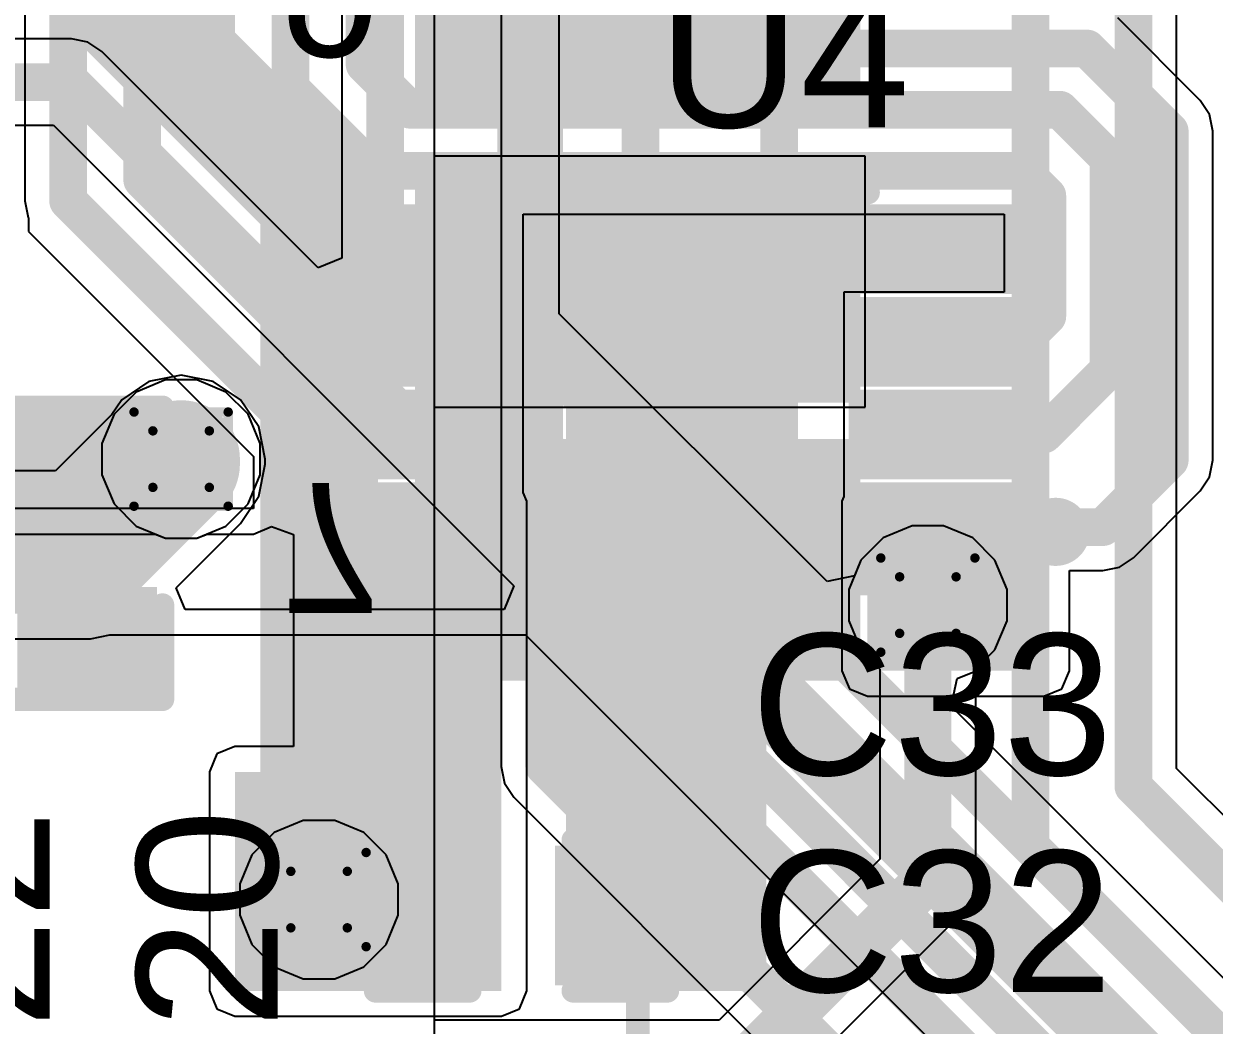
# Model space of a CAD drawing. Header units: inches. Extents: x -22 to 5433, y -13 to 5447.
# Drawn here: x 28.64 to 35.07, y 6.07 to 11.47 of the extents above; entities that cross this region are included whole.
import ezdxf

# ---------------------------------------------------------------- set-up
doc = ezdxf.new("R2010")
doc.units = ezdxf.units.IN
for name, color, linetype in [('Bottom Layer', 5, 'Continuous'), ('Bottom Overlay', 54, 'Continuous'), ('Bottom Paste', 16, 'Continuous'), ('Bottom Solder', 6, 'Continuous'), ('Drill Drawing', 1, 'Continuous'), ('Ground', 16, 'Continuous'), ('Power', 76, 'Continuous'), ('Top Layer', 1, 'Continuous'), ('Top Overlay', 2, 'Continuous'), ('Top Paste', 8, 'Continuous'), ('Top Solder', 216, 'Continuous'), ('Via Holes', 16, 'Continuous')]:
    doc.layers.add(name, color=color, linetype=linetype)
doc.styles.add('Arial', font='', dxfattribs={"height": 0.2})
doc.styles.get('Arial').set_extended_font_data('Arial')

msp = doc.modelspace()

# ---------------------------------------------------------------- hatches: boundary and pattern name
at = {"layer": 'Bottom Layer'}
for points in [[(30.8576, 12.1309), (33.0576, 12.1309), (33.0576, 11.0309), (30.8576, 11.0309)], [(30.8576, 10.6309), (33.0576, 10.6309), (33.0576, 9.5309), (30.8576, 9.5309)], [(30.8576, 9.1309), (33.0576, 9.1309), (33.0576, 8.0309), (30.8576, 8.0309)]]:
    msp.add_hatch(color=5, dxfattribs=at).paths.add_polyline_path(points)
h = msp.add_hatch(color=5, dxfattribs=at)
edge = h.paths.add_edge_path()
edge.add_arc((29.493, 9.1241), 0.3, 0, 360)
h = msp.add_hatch(color=5, dxfattribs=at)
edge = h.paths.add_edge_path()
edge.add_arc((33.5228, 8.3367), 0.3, 0, 360)
h = msp.add_hatch(color=5, dxfattribs=at)
edge = h.paths.add_edge_path()
edge.add_arc((30.2375, 6.7482), 0.3, 0, 360)
at = {"layer": 'Bottom Paste'}
for points in [[(30.8576, 12.1309), (33.0576, 12.1309), (33.0576, 11.0309), (30.8576, 11.0309)], [(30.8576, 10.6309), (33.0576, 10.6309), (33.0576, 9.5309), (30.8576, 9.5309)], [(30.8576, 9.1309), (33.0576, 9.1309), (33.0576, 8.0309), (30.8576, 8.0309)]]:
    msp.add_hatch(color=16, dxfattribs=at).paths.add_polyline_path(points)
at = {"layer": 'Bottom Solder'}
for points in [[(30.756, 12.2325), (33.1592, 12.2325), (33.1592, 10.9293), (30.756, 10.9293)], [(30.756, 10.7325), (33.1592, 10.7325), (33.1592, 9.4293), (30.756, 9.4293)], [(30.756, 9.2325), (33.1592, 9.2325), (33.1592, 7.9293), (30.756, 7.9293)]]:
    msp.add_hatch(color=6, dxfattribs=at).paths.add_polyline_path(points)
at = {"layer": 'Ground'}
h = msp.add_hatch(color=16, dxfattribs=at)
edge = h.paths.add_edge_path()
edge.add_arc((29.493, 9.1241), 0.3, 0, 360)
h = msp.add_hatch(color=16, dxfattribs=at)
edge = h.paths.add_edge_path()
edge.add_arc((33.5228, 8.3367), 0.3, 0, 360)
h = msp.add_hatch(color=16, dxfattribs=at)
edge = h.paths.add_edge_path()
edge.add_arc((30.2375, 6.7482), 0.3, 0, 360)
at = {"layer": 'Power'}
h = msp.add_hatch(color=76, dxfattribs=at)
edge = h.paths.add_edge_path()
edge.add_arc((29.493, 9.1241), 0.3, 0, 360)
h = msp.add_hatch(color=76, dxfattribs=at)
edge = h.paths.add_edge_path()
edge.add_arc((33.5228, 8.3367), 0.3, 0, 360)
h = msp.add_hatch(color=76, dxfattribs=at)
edge = h.paths.add_edge_path()
edge.add_arc((30.2375, 6.7482), 0.3, 0, 360)
at = {"layer": 'Top Layer'}
for points in [[(31.2123, 10.1172), (30.5011, 10.1172), (30.5011, 10.3972), (31.2123, 10.3972)], [(31.5698, 6.256), (32.6505, 6.256), (32.6505, 10.3972), (31.5698, 10.3972)], [(31.5698, 10.1172), (33.9075, 10.1172), (33.9075, 10.3972), (31.5698, 10.3972)], [(32.3543, 8.6572), (32.0543, 8.6572), (32.0543, 10.3572), (32.3543, 10.3572)], [(33.9075, 10.1172), (33.1963, 10.1172), (33.1963, 10.3972), (33.9075, 10.3972)], [(31.2123, 9.6172), (30.5011, 9.6172), (30.5011, 9.8972), (31.2123, 9.8972)], [(33.9075, 9.6172), (33.1963, 9.6172), (33.1963, 9.8972), (33.9075, 9.8972)], [(31.2123, 9.1172), (30.5011, 9.1172), (30.5011, 9.3972), (31.2123, 9.3972)], [(33.9075, 9.1172), (33.1963, 9.1172), (33.1963, 9.3972), (33.9075, 9.3972)], [(28.6687, 9.3146), (29.3037, 9.3146), (29.3037, 8.8574), (28.6687, 8.8574)], [(30.2375, 6.256), (31.2212, 6.256), (31.2212, 8.8972), (30.2375, 8.8972)], [(31.2123, 8.6172), (30.5011, 8.6172), (30.5011, 8.8972), (31.2123, 8.8972)], [(33.1963, 7.9828), (34.1491, 7.9828), (34.1491, 8.8972), (33.1963, 8.8972)], [(33.9075, 8.6172), (33.1963, 8.6172), (33.1963, 8.8972), (33.9075, 8.8972)], [(28.6687, 8.3748), (29.3037, 8.3748), (29.3037, 7.9176), (28.6687, 7.9176)], [(31.0885, 8.0721), (31.0885, 7.4371), (30.6313, 7.4371), (30.6313, 8.0721)], [(32.0283, 8.0721), (32.0283, 7.4371), (31.5711, 7.4371), (31.5711, 8.0721)], [(29.783, 6.256), (31.2212, 6.256), (31.2212, 7.4371), (29.783, 7.4371)], [(31.0885, 6.9799), (31.0885, 6.3449), (30.6313, 6.3449), (30.6313, 6.9799)], [(32.0283, 6.9799), (32.0283, 6.3449), (31.5711, 6.3449), (31.5711, 6.9799)]]:
    msp.add_hatch(color=1, dxfattribs=at).paths.add_polyline_path(points)
h = msp.add_hatch(color=1, dxfattribs=at)
edge = h.paths.add_edge_path()
edge.add_arc((29.493, 9.1241), 0.3, 0, 360)
h = msp.add_hatch(color=1, dxfattribs=at)
edge = h.paths.add_edge_path()
edge.add_arc((33.5228, 8.3367), 0.3, 0, 360)
h = msp.add_hatch(color=1, dxfattribs=at)
edge = h.paths.add_edge_path()
edge.add_arc((30.2375, 6.7482), 0.3, 0, 360)
at = {"layer": 'Top Paste'}
for points in [[(31.2123, 10.1172), (30.5011, 10.1172), (30.5011, 10.3972), (31.2123, 10.3972)], [(32.3543, 8.6572), (32.0543, 8.6572), (32.0543, 10.3572), (32.3543, 10.3572)], [(33.9075, 10.1172), (33.1963, 10.1172), (33.1963, 10.3972), (33.9075, 10.3972)], [(31.2123, 9.6172), (30.5011, 9.6172), (30.5011, 9.8972), (31.2123, 9.8972)], [(33.9075, 9.6172), (33.1963, 9.6172), (33.1963, 9.8972), (33.9075, 9.8972)], [(31.2123, 9.1172), (30.5011, 9.1172), (30.5011, 9.3972), (31.2123, 9.3972)], [(33.9075, 9.1172), (33.1963, 9.1172), (33.1963, 9.3972), (33.9075, 9.3972)], [(28.6687, 9.3146), (29.3037, 9.3146), (29.3037, 8.8574), (28.6687, 8.8574)], [(31.2123, 8.6172), (30.5011, 8.6172), (30.5011, 8.8972), (31.2123, 8.8972)], [(33.9075, 8.6172), (33.1963, 8.6172), (33.1963, 8.8972), (33.9075, 8.8972)], [(28.6687, 8.3748), (29.3037, 8.3748), (29.3037, 7.9176), (28.6687, 7.9176)], [(31.0885, 8.0721), (31.0885, 7.4371), (30.6313, 7.4371), (30.6313, 8.0721)], [(32.0283, 8.0721), (32.0283, 7.4371), (31.5711, 7.4371), (31.5711, 8.0721)], [(31.0885, 6.9799), (31.0885, 6.3449), (30.6313, 6.3449), (30.6313, 6.9799)], [(32.0283, 6.9799), (32.0283, 6.3449), (31.5711, 6.3449), (31.5711, 6.9799)]]:
    msp.add_hatch(color=8, dxfattribs=at).paths.add_polyline_path(points)
at = {"layer": 'Top Solder'}
for points in [[(31.3139, 10.0156), (30.3995, 10.0156), (30.3995, 10.4988), (31.3139, 10.4988)], [(34.0091, 10.0156), (33.0947, 10.0156), (33.0947, 10.4988), (34.0091, 10.4988)], [(32.4559, 8.5556), (31.9527, 8.5556), (31.9527, 10.4588), (32.4559, 10.4588)], [(31.3139, 9.5156), (30.3995, 9.5156), (30.3995, 9.9988), (31.3139, 9.9988)], [(34.0091, 9.5156), (33.0947, 9.5156), (33.0947, 9.9988), (34.0091, 9.9988)], [(31.3139, 9.0156), (30.3995, 9.0156), (30.3995, 9.4988), (31.3139, 9.4988)], [(34.0091, 9.0156), (33.0947, 9.0156), (33.0947, 9.4988), (34.0091, 9.4988)], [(28.6087, 9.3746), (29.3637, 9.3746), (29.3637, 8.7974), (28.6087, 8.7974)], [(31.3139, 8.5156), (30.3995, 8.5156), (30.3995, 8.9988), (31.3139, 8.9988)], [(34.0091, 8.5156), (33.0947, 8.5156), (33.0947, 8.9988), (34.0091, 8.9988)], [(28.6087, 8.4348), (29.3637, 8.4348), (29.3637, 7.8576), (28.6087, 7.8576)], [(31.1485, 8.1321), (31.1485, 7.3771), (30.5713, 7.3771), (30.5713, 8.1321)], [(32.0883, 8.1321), (32.0883, 7.3771), (31.5111, 7.3771), (31.5111, 8.1321)], [(31.1485, 7.0399), (31.1485, 6.2849), (30.5713, 6.2849), (30.5713, 7.0399)], [(32.0883, 7.0399), (32.0883, 6.2849), (31.5111, 6.2849), (31.5111, 7.0399)]]:
    msp.add_hatch(color=216, dxfattribs=at).paths.add_polyline_path(points)
at = {"layer": 'Via Holes'}
h = msp.add_hatch(color=7, dxfattribs=at)
edge = h.paths.add_edge_path()
edge.add_arc((29.493, 9.1241), 0.15, 0, 360)
h = msp.add_hatch(color=7, dxfattribs=at)
edge = h.paths.add_edge_path()
edge.add_arc((33.5228, 8.3367), 0.15, 0, 360)
h = msp.add_hatch(color=7, dxfattribs=at)
edge = h.paths.add_edge_path()
edge.add_arc((30.2375, 6.7482), 0.15, 0, 360)

# ---------------------------------------------------------------- linework, layer by layer
at = {"layer": 'Bottom Layer'}
for p, q in [((30.8611, 5.3309), (30.8611, 23.1618)), ((30.8611, 10.7579), (30.8611, 12.9499)), ((33.1846, 10.7579), (30.8611, 10.7579)), ((33.1846, 9.4039), (33.1846, 10.7579)), ((30.8611, 6.0976), (30.8611, 9.4039)), ((30.8611, 9.4039), (33.1846, 9.4039)), ((33.4379, 8.7637), (33.281, 8.6987)), ((33.6078, 8.7637), (33.4379, 8.7637)), ((33.7647, 8.6987), (33.6078, 8.7637)), ((33.281, 8.6987), (33.1608, 8.5786)), ((33.8848, 8.5786), (33.7647, 8.6987)), ((33.1608, 8.5786), (33.0958, 8.4216)), ((33.9498, 8.4216), (33.8848, 8.5786)), ((33.0958, 8.4216), (33.0958, 8.2518)), ((33.9498, 8.2518), (33.9498, 8.4216)), ((33.0958, 8.2518), (33.1608, 8.0948)), ((33.8848, 8.0948), (33.9498, 8.2518)), ((33.1608, 8.0948), (33.2639, 7.9918)), ((33.7818, 7.9918), (33.8848, 8.0948)), ((33.2639, 7.9918), (33.2639, 6.9657)), ((33.7818, 6.8584), (33.7818, 7.9918)), ((33.2639, 6.9657), (32.3958, 6.0976)), ((33.7621, 6.7593), (33.7818, 6.8584)), ((33.706, 6.6753), (33.7621, 6.7593)), ((32.6862, 5.6555), (33.706, 6.6753)), ((32.3958, 6.0976), (30.8611, 6.0976))]:
    msp.add_line(p, q, dxfattribs=at)
for points in [[(27.8739, 12.8868, 0.635, 0.635, 0), (30.2375, 10.5231, 0.635, 0.635, 0)], [(30.2375, 6.7482, 0.635, 0.635, 0), (30.2375, 10.5231, 0.635, 0.635, 0)], [(26.548, 9.1241, 0.508, 0.508, 0), (29.493, 9.1241, 0.508, 0.508, 0)], [(33.5228, 6.8584, 0.254, 0.254, 0), (33.5228, 8.3367, 0.254, 0.254, 0)], [(32.5031, 5.8386, 0.254, 0.254, 0), (33.5228, 6.8584, 0.254, 0.254, 0)]]:
    msp.add_lwpolyline(points, format="xyseb", dxfattribs=at)
for points in [[(30.0787, 10.5231, 0.3175, 0.3175, 1), (30.3962, 10.5231, 0.3175, 0.3175, 1)], [(30.0787, 10.5231, 0.3175, 0.3175, 1), (30.3962, 10.5231, 0.3175, 0.3175, 1)], [(29.366, 9.1241, 0.254, 0.254, 1), (29.62, 9.1241, 0.254, 0.254, 1)], [(33.4593, 8.3367, 0.127, 0.127, 1), (33.5863, 8.3367, 0.127, 0.127, 1)], [(30.0787, 6.7482, 0.3175, 0.3175, 1), (30.3962, 6.7482, 0.3175, 0.3175, 1)], [(33.4593, 6.8584, 0.127, 0.127, 1), (33.5863, 6.8584, 0.127, 0.127, 1)], [(33.4593, 6.8584, 0.127, 0.127, 1), (33.5863, 6.8584, 0.127, 0.127, 1)]]:
    msp.add_lwpolyline(points, format="xyseb", close=True, dxfattribs=at)
at = {"layer": 'Bottom Overlay'}
msp.add_lwpolyline([(31.9576, 5.3309, 0.127, 0.127, 0), (31.9576, 7.3851, 0.127, 0.127, 0)], format="xyseb", dxfattribs=at)
msp.add_lwpolyline([(31.9258, 7.3851, 0.0635, 0.0635, 1), (31.9893, 7.3851, 0.0635, 0.0635, 1)], format="xyseb", close=True, dxfattribs=at)
at = {"layer": 'Drill Drawing'}
for points in [[(29.239, 9.3781, 0.0508, 0.0508, 0), (29.747, 9.3781, 0.0508, 0.0508, 0)], [(29.239, 8.8701, 0.0508, 0.0508, 0), (29.239, 9.3781, 0.0508, 0.0508, 0)], [(29.747, 8.8701, 0.0508, 0.0508, 0), (29.747, 9.3781, 0.0508, 0.0508, 0)], [(29.3406, 9.2765, 0.0508, 0.0508, 0), (29.6454, 9.2765, 0.0508, 0.0508, 0)], [(29.3406, 8.9717, 0.0508, 0.0508, 0), (29.3406, 9.2765, 0.0508, 0.0508, 0)], [(29.6454, 8.9717, 0.0508, 0.0508, 0), (29.6454, 9.2765, 0.0508, 0.0508, 0)], [(29.3406, 8.9717, 0.0508, 0.0508, 0), (29.6454, 8.9717, 0.0508, 0.0508, 0)], [(29.239, 8.8701, 0.0508, 0.0508, 0), (29.747, 8.8701, 0.0508, 0.0508, 0)], [(33.2688, 8.5907, 0.0508, 0.0508, 0), (33.7768, 8.5907, 0.0508, 0.0508, 0)], [(33.2688, 8.0827, 0.0508, 0.0508, 0), (33.2688, 8.5907, 0.0508, 0.0508, 0)], [(33.7768, 8.0827, 0.0508, 0.0508, 0), (33.7768, 8.5907, 0.0508, 0.0508, 0)], [(33.3704, 8.4891, 0.0508, 0.0508, 0), (33.6752, 8.4891, 0.0508, 0.0508, 0)], [(33.3704, 8.1843, 0.0508, 0.0508, 0), (33.3704, 8.4891, 0.0508, 0.0508, 0)], [(33.6752, 8.1843, 0.0508, 0.0508, 0), (33.6752, 8.4891, 0.0508, 0.0508, 0)], [(33.3704, 8.1843, 0.0508, 0.0508, 0), (33.6752, 8.1843, 0.0508, 0.0508, 0)], [(33.2688, 8.0827, 0.0508, 0.0508, 0), (33.7768, 8.0827, 0.0508, 0.0508, 0)], [(29.9835, 7.0022, 0.0508, 0.0508, 0), (30.4915, 7.0022, 0.0508, 0.0508, 0)], [(29.9835, 6.4942, 0.0508, 0.0508, 0), (29.9835, 7.0022, 0.0508, 0.0508, 0)], [(30.4915, 6.4942, 0.0508, 0.0508, 0), (30.4915, 7.0022, 0.0508, 0.0508, 0)], [(30.0851, 6.9006, 0.0508, 0.0508, 0), (30.3899, 6.9006, 0.0508, 0.0508, 0)], [(30.0851, 6.5958, 0.0508, 0.0508, 0), (30.0851, 6.9006, 0.0508, 0.0508, 0)], [(30.3899, 6.5958, 0.0508, 0.0508, 0), (30.3899, 6.9006, 0.0508, 0.0508, 0)], [(30.0851, 6.5958, 0.0508, 0.0508, 0), (30.3899, 6.5958, 0.0508, 0.0508, 0)], [(29.9835, 6.4942, 0.0508, 0.0508, 0), (30.4915, 6.4942, 0.0508, 0.0508, 0)]]:
    msp.add_lwpolyline(points, format="xyseb", dxfattribs=at)
for points in [[(29.2263, 9.3781, 0.0254, 0.0254, 1), (29.2517, 9.3781, 0.0254, 0.0254, 1)], [(29.2263, 9.3781, 0.0254, 0.0254, 1), (29.2517, 9.3781, 0.0254, 0.0254, 1)], [(29.7343, 9.3781, 0.0254, 0.0254, 1), (29.7597, 9.3781, 0.0254, 0.0254, 1)], [(29.7343, 9.3781, 0.0254, 0.0254, 1), (29.7597, 9.3781, 0.0254, 0.0254, 1)], [(29.3279, 9.2765, 0.0254, 0.0254, 1), (29.3533, 9.2765, 0.0254, 0.0254, 1)], [(29.3279, 9.2765, 0.0254, 0.0254, 1), (29.3533, 9.2765, 0.0254, 0.0254, 1)], [(29.6327, 9.2765, 0.0254, 0.0254, 1), (29.6581, 9.2765, 0.0254, 0.0254, 1)], [(29.6327, 9.2765, 0.0254, 0.0254, 1), (29.6581, 9.2765, 0.0254, 0.0254, 1)], [(29.3279, 8.9717, 0.0254, 0.0254, 1), (29.3533, 8.9717, 0.0254, 0.0254, 1)], [(29.3279, 8.9717, 0.0254, 0.0254, 1), (29.3533, 8.9717, 0.0254, 0.0254, 1)], [(29.6327, 8.9717, 0.0254, 0.0254, 1), (29.6581, 8.9717, 0.0254, 0.0254, 1)], [(29.6327, 8.9717, 0.0254, 0.0254, 1), (29.6581, 8.9717, 0.0254, 0.0254, 1)], [(29.2263, 8.8701, 0.0254, 0.0254, 1), (29.2517, 8.8701, 0.0254, 0.0254, 1)], [(29.2263, 8.8701, 0.0254, 0.0254, 1), (29.2517, 8.8701, 0.0254, 0.0254, 1)], [(29.7343, 8.8701, 0.0254, 0.0254, 1), (29.7597, 8.8701, 0.0254, 0.0254, 1)], [(29.7343, 8.8701, 0.0254, 0.0254, 1), (29.7597, 8.8701, 0.0254, 0.0254, 1)], [(33.2561, 8.5907, 0.0254, 0.0254, 1), (33.2815, 8.5907, 0.0254, 0.0254, 1)], [(33.2561, 8.5907, 0.0254, 0.0254, 1), (33.2815, 8.5907, 0.0254, 0.0254, 1)], [(33.7641, 8.5907, 0.0254, 0.0254, 1), (33.7895, 8.5907, 0.0254, 0.0254, 1)], [(33.7641, 8.5907, 0.0254, 0.0254, 1), (33.7895, 8.5907, 0.0254, 0.0254, 1)], [(33.3577, 8.4891, 0.0254, 0.0254, 1), (33.3831, 8.4891, 0.0254, 0.0254, 1)], [(33.3577, 8.4891, 0.0254, 0.0254, 1), (33.3831, 8.4891, 0.0254, 0.0254, 1)], [(33.6625, 8.4891, 0.0254, 0.0254, 1), (33.6879, 8.4891, 0.0254, 0.0254, 1)], [(33.6625, 8.4891, 0.0254, 0.0254, 1), (33.6879, 8.4891, 0.0254, 0.0254, 1)], [(33.3577, 8.1843, 0.0254, 0.0254, 1), (33.3831, 8.1843, 0.0254, 0.0254, 1)], [(33.3577, 8.1843, 0.0254, 0.0254, 1), (33.3831, 8.1843, 0.0254, 0.0254, 1)], [(33.6625, 8.1843, 0.0254, 0.0254, 1), (33.6879, 8.1843, 0.0254, 0.0254, 1)], [(33.6625, 8.1843, 0.0254, 0.0254, 1), (33.6879, 8.1843, 0.0254, 0.0254, 1)], [(33.2561, 8.0827, 0.0254, 0.0254, 1), (33.2815, 8.0827, 0.0254, 0.0254, 1)], [(33.2561, 8.0827, 0.0254, 0.0254, 1), (33.2815, 8.0827, 0.0254, 0.0254, 1)], [(33.7641, 8.0827, 0.0254, 0.0254, 1), (33.7895, 8.0827, 0.0254, 0.0254, 1)], [(33.7641, 8.0827, 0.0254, 0.0254, 1), (33.7895, 8.0827, 0.0254, 0.0254, 1)], [(29.9708, 7.0022, 0.0254, 0.0254, 1), (29.9962, 7.0022, 0.0254, 0.0254, 1)], [(29.9708, 7.0022, 0.0254, 0.0254, 1), (29.9962, 7.0022, 0.0254, 0.0254, 1)], [(30.4788, 7.0022, 0.0254, 0.0254, 1), (30.5042, 7.0022, 0.0254, 0.0254, 1)], [(30.4788, 7.0022, 0.0254, 0.0254, 1), (30.5042, 7.0022, 0.0254, 0.0254, 1)], [(30.0724, 6.9006, 0.0254, 0.0254, 1), (30.0978, 6.9006, 0.0254, 0.0254, 1)], [(30.0724, 6.9006, 0.0254, 0.0254, 1), (30.0978, 6.9006, 0.0254, 0.0254, 1)], [(30.3772, 6.9006, 0.0254, 0.0254, 1), (30.4026, 6.9006, 0.0254, 0.0254, 1)], [(30.3772, 6.9006, 0.0254, 0.0254, 1), (30.4026, 6.9006, 0.0254, 0.0254, 1)], [(30.0724, 6.5958, 0.0254, 0.0254, 1), (30.0978, 6.5958, 0.0254, 0.0254, 1)], [(30.0724, 6.5958, 0.0254, 0.0254, 1), (30.0978, 6.5958, 0.0254, 0.0254, 1)], [(30.3772, 6.5958, 0.0254, 0.0254, 1), (30.4026, 6.5958, 0.0254, 0.0254, 1)], [(30.3772, 6.5958, 0.0254, 0.0254, 1), (30.4026, 6.5958, 0.0254, 0.0254, 1)], [(29.9708, 6.4942, 0.0254, 0.0254, 1), (29.9962, 6.4942, 0.0254, 0.0254, 1)], [(29.9708, 6.4942, 0.0254, 0.0254, 1), (29.9962, 6.4942, 0.0254, 0.0254, 1)], [(30.4788, 6.4942, 0.0254, 0.0254, 1), (30.5042, 6.4942, 0.0254, 0.0254, 1)], [(30.4788, 6.4942, 0.0254, 0.0254, 1), (30.5042, 6.4942, 0.0254, 0.0254, 1)]]:
    msp.add_lwpolyline(points, format="xyseb", close=True, dxfattribs=at)
at = {"layer": 'Ground'}
for p, q in [((34.8647, 7.4554), (34.8647, 16.5728)), ((31.2198, 14.9762), (31.2198, 7.4661)), ((29.408, 9.5511), (29.2511, 9.4861)), ((29.5779, 9.5511), (29.408, 9.5511)), ((29.7348, 9.4861), (29.5779, 9.5511)), ((29.2511, 9.4861), (29.131, 9.366)), ((29.855, 9.366), (29.7348, 9.4861)), ((29.131, 9.366), (29.066, 9.209)), ((29.92, 9.209), (29.855, 9.366)), ((29.066, 9.209), (29.066, 9.0392)), ((29.92, 9.0392), (29.92, 9.209)), ((29.066, 9.0392), (29.131, 8.8822)), ((29.855, 8.8822), (29.92, 9.0392)), ((29.131, 8.8822), (29.2511, 8.7621)), ((29.7348, 8.7621), (29.855, 8.8822)), ((29.2511, 8.7621), (29.408, 8.6971)), ((29.5779, 8.6971), (29.7348, 8.7621)), ((29.408, 8.6971), (29.5779, 8.6971)), ((31.2198, 7.4661), (31.2375, 7.3769)), ((40.1492, 2.1709), (34.8647, 7.4554)), ((31.2375, 7.3769), (31.288, 7.3013)), ((31.288, 7.3013), (33.8223, 4.767)), ((30.1525, 7.1752), (29.9956, 7.1102)), ((30.3224, 7.1752), (30.1525, 7.1752)), ((30.4793, 7.1102), (30.3224, 7.1752)), ((29.9956, 7.1102), (29.8755, 6.9901)), ((30.5995, 6.9901), (30.4793, 7.1102)), ((29.8755, 6.9901), (29.8105, 6.8332)), ((30.6645, 6.8332), (30.5995, 6.9901)), ((29.8105, 6.8332), (29.8105, 6.6633)), ((30.6645, 6.6633), (30.6645, 6.8332)), ((29.8105, 6.6633), (29.8755, 6.5064)), ((30.5995, 6.5064), (30.6645, 6.6633)), ((29.8755, 6.5064), (29.9956, 6.3863)), ((30.4793, 6.3863), (30.5995, 6.5064)), ((29.9956, 6.3863), (30.1525, 6.3212)), ((30.3224, 6.3212), (30.4793, 6.3863)), ((30.1525, 6.3212), (30.3224, 6.3212))]:
    msp.add_line(p, q, dxfattribs=at)
for points in [[(34.0768, 7.0351, 0.2032, 0.2032, 0), (34.0768, 17.9249, 0.2032, 0.2032, 0)], [(34.6317, 7.3588, 0.2032, 0.2032, 0), (34.6317, 16.9384, 0.2032, 0.2032, 0)], [(31.4528, 7.4661, 0.2032, 0.2032, 0), (31.4528, 15.0728, 0.2032, 0.2032, 0)], [(31.9712, 7.6856, 0.2032, 0.2032, 0), (31.9712, 14.6589, 0.2032, 0.2032, 0)], [(32.7198, 7.6614, 0.2032, 0.2032, 0), (32.7198, 14.0868, 0.2032, 0.2032, 0)], [(31.9712, 7.6856, 0.2032, 0.2032, 0), (39.8887, -0.232, 0.2032, 0.2032, 0)], [(32.7198, 7.6614, 0.2032, 0.2032, 0), (40.0592, 0.322, 0.2032, 0.2032, 0)], [(31.4528, 7.4661, 0.2032, 0.2032, 0), (40.5225, -1.6036, 0.2032, 0.2032, 0)], [(34.6317, 7.3588, 0.2032, 0.2032, 0), (40.0526, 1.9378, 0.2032, 0.2032, 0)], [(34.0768, 7.0351, 0.2032, 0.2032, 0), (40.1155, 0.9965, 0.2032, 0.2032, 0)]]:
    msp.add_lwpolyline(points, format="xyseb", dxfattribs=at)
for points in [[(31.9204, 7.6856, 0.1016, 0.1016, 1), (32.022, 7.6856, 0.1016, 0.1016, 1)], [(31.9204, 7.6856, 0.1016, 0.1016, 1), (32.022, 7.6856, 0.1016, 0.1016, 1)], [(32.669, 7.6614, 0.1016, 0.1016, 1), (32.7706, 7.6614, 0.1016, 0.1016, 1)], [(32.669, 7.6614, 0.1016, 0.1016, 1), (32.7706, 7.6614, 0.1016, 0.1016, 1)], [(31.402, 7.4661, 0.1016, 0.1016, 1), (31.5036, 7.4661, 0.1016, 0.1016, 1)], [(31.402, 7.4661, 0.1016, 0.1016, 1), (31.5036, 7.4661, 0.1016, 0.1016, 1)], [(34.5809, 7.3588, 0.1016, 0.1016, 1), (34.6825, 7.3588, 0.1016, 0.1016, 1)], [(34.5809, 7.3588, 0.1016, 0.1016, 1), (34.6825, 7.3588, 0.1016, 0.1016, 1)], [(34.026, 7.0351, 0.1016, 0.1016, 1), (34.1276, 7.0351, 0.1016, 0.1016, 1)], [(34.026, 7.0351, 0.1016, 0.1016, 1), (34.1276, 7.0351, 0.1016, 0.1016, 1)]]:
    msp.add_lwpolyline(points, format="xyseb", close=True, dxfattribs=at)
at = {"layer": 'Power'}
for p, q in [((31.5336, 9.908), (31.5336, 13.2852)), ((30.3602, 12.8912), (30.3602, 10.2078)), ((28.9009, 11.3909), (24.5618, 11.3909)), ((28.9901, 11.3732), (28.9009, 11.3909)), ((29.0657, 11.3226), (28.9901, 11.3732)), ((30.2332, 10.1551), (29.0657, 11.3226)), ((24.4653, 10.9247), (28.8044, 10.9247)), ((28.8044, 10.9247), (31.2892, 8.4399)), ((30.3602, 10.2078), (30.2332, 10.1551)), ((32.9785, 8.4631), (31.5336, 9.908)), ((29.493, 9.5773), (29.3195, 9.5428)), ((29.6664, 9.5428), (29.493, 9.5773)), ((29.3195, 9.5428), (29.1725, 9.4446)), ((29.8134, 9.4446), (29.6664, 9.5428)), ((29.1725, 9.4446), (29.1189, 9.3643)), ((29.9117, 9.2975), (29.8134, 9.4446)), ((29.1189, 9.3643), (28.8158, 9.0612)), ((29.9462, 9.1241), (29.9117, 9.2975)), ((29.9462, 9.0975), (29.9462, 9.1241)), ((28.8158, 9.0612), (24.3401, 9.0612)), ((29.9117, 8.924), (29.9462, 9.0975)), ((29.8134, 8.777), (29.9117, 8.924)), ((29.4667, 8.4302), (29.8134, 8.777)), ((29.8134, 8.777), (29.8134, 8.777)), ((33.4379, 8.7637), (33.281, 8.6987)), ((33.6078, 8.7637), (33.4379, 8.7637)), ((33.7647, 8.6987), (33.6078, 8.7637)), ((33.281, 8.6987), (33.1608, 8.5786)), ((33.8848, 8.5786), (33.7647, 8.6987)), ((33.1608, 8.5786), (33.1262, 8.495)), ((33.9498, 8.4216), (33.8848, 8.5786)), ((33.1262, 8.495), (32.9785, 8.4631)), ((29.5153, 8.3129), (29.4667, 8.4302)), ((31.2892, 8.4399), (31.2366, 8.3129)), ((33.9498, 8.2518), (33.9498, 8.4216)), ((31.2366, 8.3129), (29.5153, 8.3129)), ((33.8848, 8.0948), (33.9498, 8.2518)), ((29.0035, 8.1548), (29.1075, 8.1754)), ((29.1075, 8.1754), (31.3512, 8.1754)), ((31.3512, 8.1754), (31.3512, 8.1754)), ((31.3512, 8.1754), (33.4555, 6.0711)), ((24.3401, 8.1548), (29.0035, 8.1548)), ((33.7647, 7.9747), (33.8848, 8.0948)), ((33.6811, 7.9401), (33.7647, 7.9747)), ((33.6492, 7.7924), (33.6811, 7.9401)), ((39.2707, 2.1709), (33.6492, 7.7924)), ((30.1525, 7.1752), (29.9956, 7.1102)), ((30.3224, 7.1752), (30.1525, 7.1752)), ((30.4793, 7.1102), (30.3224, 7.1752)), ((29.9956, 7.1102), (29.8755, 6.9901)), ((30.5995, 6.9901), (30.4793, 7.1102)), ((29.8755, 6.9901), (29.8105, 6.8332)), ((30.6645, 6.8332), (30.5995, 6.9901)), ((29.8105, 6.8332), (29.8105, 6.6633)), ((30.6645, 6.6633), (30.6645, 6.8332)), ((29.8105, 6.6633), (29.8755, 6.5064)), ((30.5995, 6.5064), (30.6645, 6.6633)), ((29.8755, 6.5064), (29.9956, 6.3863)), ((30.4793, 6.3863), (30.5995, 6.5064)), ((29.9956, 6.3863), (30.1525, 6.3212)), ((30.3224, 6.3212), (30.4793, 6.3863)), ((30.1525, 6.3212), (30.3224, 6.3212)), ((33.4555, 6.0711), (33.9683, 5.5584))]:
    msp.add_line(p, q, dxfattribs=at)
for points in [[(30.5933, 10.0517, 0.2032, 0.2032, 0), (30.5933, 13.2654, 0.2032, 0.2032, 0)], [(31.3005, 9.8115, 0.2032, 0.2032, 0), (31.3005, 13.2852, 0.2032, 0.2032, 0)], [(24.4653, 11.1578, 0.2032, 0.2032, 0), (28.9009, 11.1578, 0.2032, 0.2032, 0)], [(28.9009, 11.1578, 0.2032, 0.2032, 0), (39.0623, 0.9965, 0.2032, 0.2032, 0)], [(30.5933, 10.0517, 0.2032, 0.2032, 0), (39.1765, 1.4685, 0.2032, 0.2032, 0)], [(31.3005, 9.8115, 0.2032, 0.2032, 0), (39.1741, 1.9378, 0.2032, 0.2032, 0)], [(29.0035, 8.608, 0.635, 0.635, 0), (29.493, 9.0975, 0.635, 0.635, 0)], [(29.493, 9.0975, 0.635, 0.635, 0), (29.493, 9.1241, 0.635, 0.635, 0)], [(24.3401, 8.608, 0.635, 0.635, 0), (29.0035, 8.608, 0.635, 0.635, 0)]]:
    msp.add_lwpolyline(points, format="xyseb", dxfattribs=at)
for points in [[(28.8501, 11.1578, 0.1016, 0.1016, 1), (28.9517, 11.1578, 0.1016, 0.1016, 1)], [(28.8501, 11.1578, 0.1016, 0.1016, 1), (28.9517, 11.1578, 0.1016, 0.1016, 1)], [(30.5425, 10.0517, 0.1016, 0.1016, 1), (30.6441, 10.0517, 0.1016, 0.1016, 1)], [(30.5425, 10.0517, 0.1016, 0.1016, 1), (30.6441, 10.0517, 0.1016, 0.1016, 1)], [(31.2497, 9.8115, 0.1016, 0.1016, 1), (31.3513, 9.8115, 0.1016, 0.1016, 1)], [(31.2497, 9.8115, 0.1016, 0.1016, 1), (31.3513, 9.8115, 0.1016, 0.1016, 1)], [(29.3342, 9.1241, 0.3175, 0.3175, 1), (29.6517, 9.1241, 0.3175, 0.3175, 1)], [(29.3342, 9.0975, 0.3175, 0.3175, 1), (29.6517, 9.0975, 0.3175, 0.3175, 1)], [(29.3342, 9.0975, 0.3175, 0.3175, 1), (29.6517, 9.0975, 0.3175, 0.3175, 1)], [(28.8447, 8.608, 0.3175, 0.3175, 1), (29.1622, 8.608, 0.3175, 0.3175, 1)], [(28.8447, 8.608, 0.3175, 0.3175, 1), (29.1622, 8.608, 0.3175, 0.3175, 1)]]:
    msp.add_lwpolyline(points, format="xyseb", close=True, dxfattribs=at)
at = {"layer": 'Top Layer'}
for p, q in [((28.6499, 12.0488), (28.6499, 10.9761)), ((34.9928, 11.0579), (34.547, 11.5037)), ((35.0433, 10.9823), (34.9928, 11.0579)), ((28.6499, 10.9761), (28.6499, 10.5172)), ((35.0611, 10.8931), (35.0433, 10.9823)), ((35.0611, 9.1179), (35.0611, 10.8931)), ((28.6499, 10.5172), (28.6677, 10.428)), ((28.6677, 10.428), (28.6687, 10.4264)), ((28.6687, 10.4264), (28.6687, 10.3519)), ((31.3393, 9.4902), (31.3393, 10.4454)), ((31.3393, 10.4454), (33.9345, 10.4454)), ((33.9345, 10.4454), (33.9345, 10.0242)), ((28.6687, 10.3519), (29.883, 9.1376)), ((33.9345, 10.0242), (33.0693, 10.0242)), ((33.0693, 10.0242), (33.0693, 8.9225)), ((31.3393, 8.944), (31.3393, 9.4902)), ((29.883, 9.1376), (29.883, 8.8574)), ((35.0433, 9.0287), (35.0611, 9.1179)), ((34.9928, 8.9531), (35.0433, 9.0287)), ((31.3587, 8.8972), (31.3393, 8.944)), ((34.6321, 8.5924), (34.9928, 8.9531)), ((31.3587, 6.256), (31.3587, 8.8972)), ((33.0693, 8.9225), (33.0588, 8.8972)), ((33.0588, 8.8972), (33.0588, 7.9828)), ((29.883, 8.8574), (28.4404, 8.8574)), ((29.883, 8.7199), (29.9802, 8.7602)), ((29.9802, 8.7602), (30.1, 8.7175)), ((28.4404, 8.7199), (29.3529, 8.7199)), ((29.3529, 8.7199), (29.408, 8.6971)), ((29.408, 8.6971), (29.5779, 8.6971)), ((29.5779, 8.6971), (29.633, 8.7199)), ((29.633, 8.7199), (29.883, 8.7199)), ((30.1, 8.7175), (30.1, 7.5746)), ((34.5565, 8.5419), (34.6321, 8.5924)), ((34.2865, 7.9828), (34.2865, 8.5241)), ((34.2865, 8.5241), (34.4673, 8.5241)), ((34.4673, 8.5241), (34.5565, 8.5419)), ((33.0588, 7.9828), (33.0991, 7.8856)), ((34.2463, 7.8856), (34.2865, 7.9828)), ((33.0991, 7.8856), (33.1963, 7.8453)), ((33.1963, 7.8453), (34.1491, 7.8453)), ((34.1491, 7.8453), (34.2463, 7.8856)), ((29.6858, 7.5343), (29.6455, 7.4371)), ((29.783, 7.5746), (29.6858, 7.5343)), ((30.1, 7.5746), (29.783, 7.5746)), ((29.6455, 7.4371), (29.6455, 6.256)), ((29.6455, 6.256), (29.6858, 6.1588)), ((31.3184, 6.1588), (31.3587, 6.256)), ((29.6858, 6.1588), (29.783, 6.1185)), ((29.783, 6.1185), (31.2212, 6.1185)), ((31.2212, 6.1185), (31.3184, 6.1588))]:
    msp.add_line(p, q, dxfattribs=at)
for points in [[(28.883, 10.9761, 0.2032, 0.2032, 0), (28.883, 12.0488, 0.2032, 0.2032, 0)], [(29.283, 11.0761, 0.2032, 0.2032, 0), (29.283, 12.0488, 0.2032, 0.2032, 0)], [(29.683, 10.8052, 0.2032, 0.2032, 0), (29.683, 12.0488, 0.2032, 0.2032, 0)], [(30.083, 11.1241, 0.2032, 0.2032, 0), (30.083, 12.0488, 0.2032, 0.2032, 0)], [(30.483, 11.2532, 0.2032, 0.2032, 0), (30.483, 12.0488, 0.2032, 0.2032, 0)], [(30.883, 11.7113, 0.2032, 0.2032, 0), (31.2553, 11.3389, 0.2032, 0.2032, 0)], [(31.2553, 11.3389, 0.2032, 0.2032, 0), (34.3822, 11.3389, 0.2032, 0.2032, 0)], [(34.3822, 11.3389, 0.2032, 0.2032, 0), (34.828, 10.8931, 0.2032, 0.2032, 0)], [(30.483, 11.2532, 0.2032, 0.2032, 0), (30.7275, 11.0087, 0.2032, 0.2032, 0)], [(29.283, 10.63, 0.2032, 0.2032, 0), (29.283, 11.0761, 0.2032, 0.2032, 0)], [(30.083, 11.1241, 0.2032, 0.2032, 0), (30.5285, 10.6785, 0.2032, 0.2032, 0)], [(28.883, 10.5172, 0.2032, 0.2032, 0), (28.883, 10.9761, 0.2032, 0.2032, 0)], [(30.7275, 11.0087, 0.2032, 0.2032, 0), (34.2353, 11.0087, 0.2032, 0.2032, 0)], [(34.2353, 11.0087, 0.2032, 0.2032, 0), (34.4978, 10.7462, 0.2032, 0.2032, 0)], [(34.828, 9.1179, 0.2032, 0.2032, 0), (34.828, 10.8931, 0.2032, 0.2032, 0)], [(29.683, 10.8052, 0.2032, 0.2032, 0), (29.983, 10.5052, 0.2032, 0.2032, 0)], [(34.4978, 9.6059, 0.2032, 0.2032, 0), (34.4978, 10.7462, 0.2032, 0.2032, 0)], [(29.283, 10.63, 0.2032, 0.2032, 0), (30.1558, 9.7572, 0.2032, 0.2032, 0)], [(30.5285, 10.6785, 0.2032, 0.2032, 0), (34.0335, 10.6785, 0.2032, 0.2032, 0)], [(34.0335, 10.6785, 0.2032, 0.2032, 0), (34.1676, 10.5444, 0.2032, 0.2032, 0)], [(28.883, 10.5172, 0.2032, 0.2032, 0), (30.143, 9.2572, 0.2032, 0.2032, 0)], [(29.983, 10.5052, 0.2032, 0.2032, 0), (30.231, 10.2572, 0.2032, 0.2032, 0)], [(34.1676, 9.8947, 0.2032, 0.2032, 0), (34.1676, 10.5444, 0.2032, 0.2032, 0)], [(30.231, 10.2572, 0.2032, 0.2032, 0), (30.8567, 10.2572, 0.2032, 0.2032, 0)], [(32.2043, 10.1834, 0.1524, 0.1524, 0), (32.2781, 10.2572, 0.1524, 0.1524, 0)], [(34.0301, 9.7572, 0.2032, 0.2032, 0), (34.1676, 9.8947, 0.2032, 0.2032, 0)], [(30.1558, 9.7572, 0.2032, 0.2032, 0), (30.8567, 9.7572, 0.2032, 0.2032, 0)], [(33.5519, 9.7572, 0.2032, 0.2032, 0), (34.0301, 9.7572, 0.2032, 0.2032, 0)], [(34.1491, 9.2572, 0.2032, 0.2032, 0), (34.4978, 9.6059, 0.2032, 0.2032, 0)], [(30.143, 9.2572, 0.2032, 0.2032, 0), (30.8567, 9.2572, 0.2032, 0.2032, 0)], [(33.5519, 9.2572, 0.2032, 0.2032, 0), (34.1491, 9.2572, 0.2032, 0.2032, 0)], [(34.4673, 8.7572, 0.2032, 0.2032, 0), (34.828, 9.1179, 0.2032, 0.2032, 0)], [(33.5519, 8.7572, 0.2032, 0.2032, 0), (34.4673, 8.7572, 0.2032, 0.2032, 0)], [(33.5519, 8.7572, 0.2032, 0.2032, 0), (33.7864, 8.5227, 0.2032, 0.2032, 0)], [(33.6004, 8.3367, 0.2032, 0.2032, 0), (33.7864, 8.5227, 0.2032, 0.2032, 0)], [(33.5228, 8.3367, 0.2032, 0.2032, 0), (33.6004, 8.3367, 0.2032, 0.2032, 0)]]:
    msp.add_lwpolyline(points, format="xyseb", dxfattribs=at)
for points in [[(31.2045, 11.3389, 0.1016, 0.1016, 1), (31.3061, 11.3389, 0.1016, 0.1016, 1)], [(31.2045, 11.3389, 0.1016, 0.1016, 1), (31.3061, 11.3389, 0.1016, 0.1016, 1)], [(34.3314, 11.3389, 0.1016, 0.1016, 1), (34.433, 11.3389, 0.1016, 0.1016, 1)], [(34.3314, 11.3389, 0.1016, 0.1016, 1), (34.433, 11.3389, 0.1016, 0.1016, 1)], [(30.4322, 11.2532, 0.1016, 0.1016, 1), (30.5338, 11.2532, 0.1016, 0.1016, 1)], [(30.4322, 11.2532, 0.1016, 0.1016, 1), (30.5338, 11.2532, 0.1016, 0.1016, 1)], [(29.2322, 11.0761, 0.1016, 0.1016, 1), (29.3338, 11.0761, 0.1016, 0.1016, 1)], [(29.2322, 11.0761, 0.1016, 0.1016, 1), (29.3338, 11.0761, 0.1016, 0.1016, 1)], [(30.0322, 11.1241, 0.1016, 0.1016, 1), (30.1338, 11.1241, 0.1016, 0.1016, 1)], [(30.0322, 11.1241, 0.1016, 0.1016, 1), (30.1338, 11.1241, 0.1016, 0.1016, 1)], [(28.8322, 10.9761, 0.1016, 0.1016, 1), (28.9338, 10.9761, 0.1016, 0.1016, 1)], [(28.8322, 10.9761, 0.1016, 0.1016, 1), (28.9338, 10.9761, 0.1016, 0.1016, 1)], [(30.6767, 11.0087, 0.1016, 0.1016, 1), (30.7783, 11.0087, 0.1016, 0.1016, 1)], [(30.6767, 11.0087, 0.1016, 0.1016, 1), (30.7783, 11.0087, 0.1016, 0.1016, 1)], [(34.1845, 11.0087, 0.1016, 0.1016, 1), (34.2861, 11.0087, 0.1016, 0.1016, 1)], [(34.1845, 11.0087, 0.1016, 0.1016, 1), (34.2861, 11.0087, 0.1016, 0.1016, 1)], [(34.7772, 10.8931, 0.1016, 0.1016, 1), (34.8788, 10.8931, 0.1016, 0.1016, 1)], [(34.7772, 10.8931, 0.1016, 0.1016, 1), (34.8788, 10.8931, 0.1016, 0.1016, 1)], [(29.6322, 10.8052, 0.1016, 0.1016, 1), (29.7338, 10.8052, 0.1016, 0.1016, 1)], [(29.6322, 10.8052, 0.1016, 0.1016, 1), (29.7338, 10.8052, 0.1016, 0.1016, 1)], [(34.447, 10.7462, 0.1016, 0.1016, 1), (34.5486, 10.7462, 0.1016, 0.1016, 1)], [(34.447, 10.7462, 0.1016, 0.1016, 1), (34.5486, 10.7462, 0.1016, 0.1016, 1)], [(29.2322, 10.63, 0.1016, 0.1016, 1), (29.3338, 10.63, 0.1016, 0.1016, 1)], [(29.2322, 10.63, 0.1016, 0.1016, 1), (29.3338, 10.63, 0.1016, 0.1016, 1)], [(30.4777, 10.6785, 0.1016, 0.1016, 1), (30.5793, 10.6785, 0.1016, 0.1016, 1)], [(30.4777, 10.6785, 0.1016, 0.1016, 1), (30.5793, 10.6785, 0.1016, 0.1016, 1)], [(33.9827, 10.6785, 0.1016, 0.1016, 1), (34.0843, 10.6785, 0.1016, 0.1016, 1)], [(33.9827, 10.6785, 0.1016, 0.1016, 1), (34.0843, 10.6785, 0.1016, 0.1016, 1)], [(28.8322, 10.5172, 0.1016, 0.1016, 1), (28.9338, 10.5172, 0.1016, 0.1016, 1)], [(28.8322, 10.5172, 0.1016, 0.1016, 1), (28.9338, 10.5172, 0.1016, 0.1016, 1)], [(29.9322, 10.5052, 0.1016, 0.1016, 1), (30.0338, 10.5052, 0.1016, 0.1016, 1)], [(29.9322, 10.5052, 0.1016, 0.1016, 1), (30.0338, 10.5052, 0.1016, 0.1016, 1)], [(34.1168, 10.5444, 0.1016, 0.1016, 1), (34.2184, 10.5444, 0.1016, 0.1016, 1)], [(34.1168, 10.5444, 0.1016, 0.1016, 1), (34.2184, 10.5444, 0.1016, 0.1016, 1)], [(30.1802, 10.2572, 0.1016, 0.1016, 1), (30.2818, 10.2572, 0.1016, 0.1016, 1)], [(30.1802, 10.2572, 0.1016, 0.1016, 1), (30.2818, 10.2572, 0.1016, 0.1016, 1)], [(30.8059, 10.2572, 0.1016, 0.1016, 1), (30.9075, 10.2572, 0.1016, 0.1016, 1)], [(32.24, 10.2572, 0.0762, 0.0762, 1), (32.3162, 10.2572, 0.0762, 0.0762, 1)], [(32.1662, 10.1834, 0.0762, 0.0762, 1), (32.2424, 10.1834, 0.0762, 0.0762, 1)], [(34.1168, 9.8947, 0.1016, 0.1016, 1), (34.2184, 9.8947, 0.1016, 0.1016, 1)], [(34.1168, 9.8947, 0.1016, 0.1016, 1), (34.2184, 9.8947, 0.1016, 0.1016, 1)], [(30.105, 9.7572, 0.1016, 0.1016, 1), (30.2066, 9.7572, 0.1016, 0.1016, 1)], [(30.105, 9.7572, 0.1016, 0.1016, 1), (30.2066, 9.7572, 0.1016, 0.1016, 1)], [(30.8059, 9.7572, 0.1016, 0.1016, 1), (30.9075, 9.7572, 0.1016, 0.1016, 1)], [(33.5011, 9.7572, 0.1016, 0.1016, 1), (33.6027, 9.7572, 0.1016, 0.1016, 1)], [(33.9793, 9.7572, 0.1016, 0.1016, 1), (34.0809, 9.7572, 0.1016, 0.1016, 1)], [(33.9793, 9.7572, 0.1016, 0.1016, 1), (34.0809, 9.7572, 0.1016, 0.1016, 1)], [(34.447, 9.6059, 0.1016, 0.1016, 1), (34.5486, 9.6059, 0.1016, 0.1016, 1)], [(34.447, 9.6059, 0.1016, 0.1016, 1), (34.5486, 9.6059, 0.1016, 0.1016, 1)], [(30.0922, 9.2572, 0.1016, 0.1016, 1), (30.1938, 9.2572, 0.1016, 0.1016, 1)], [(30.0922, 9.2572, 0.1016, 0.1016, 1), (30.1938, 9.2572, 0.1016, 0.1016, 1)], [(30.8059, 9.2572, 0.1016, 0.1016, 1), (30.9075, 9.2572, 0.1016, 0.1016, 1)], [(33.5011, 9.2572, 0.1016, 0.1016, 1), (33.6027, 9.2572, 0.1016, 0.1016, 1)], [(34.0983, 9.2572, 0.1016, 0.1016, 1), (34.1999, 9.2572, 0.1016, 0.1016, 1)], [(34.0983, 9.2572, 0.1016, 0.1016, 1), (34.1999, 9.2572, 0.1016, 0.1016, 1)], [(34.7772, 9.1179, 0.1016, 0.1016, 1), (34.8788, 9.1179, 0.1016, 0.1016, 1)], [(34.7772, 9.1179, 0.1016, 0.1016, 1), (34.8788, 9.1179, 0.1016, 0.1016, 1)], [(33.5011, 8.7572, 0.1016, 0.1016, 1), (33.6027, 8.7572, 0.1016, 0.1016, 1)], [(33.5011, 8.7572, 0.1016, 0.1016, 1), (33.6027, 8.7572, 0.1016, 0.1016, 1)], [(34.4165, 8.7572, 0.1016, 0.1016, 1), (34.5181, 8.7572, 0.1016, 0.1016, 1)], [(34.4165, 8.7572, 0.1016, 0.1016, 1), (34.5181, 8.7572, 0.1016, 0.1016, 1)], [(33.7356, 8.5227, 0.1016, 0.1016, 1), (33.8372, 8.5227, 0.1016, 0.1016, 1)], [(33.7356, 8.5227, 0.1016, 0.1016, 1), (33.8372, 8.5227, 0.1016, 0.1016, 1)], [(33.472, 8.3367, 0.1016, 0.1016, 1), (33.5736, 8.3367, 0.1016, 0.1016, 1)], [(33.5496, 8.3367, 0.1016, 0.1016, 1), (33.6512, 8.3367, 0.1016, 0.1016, 1)], [(33.5496, 8.3367, 0.1016, 0.1016, 1), (33.6512, 8.3367, 0.1016, 0.1016, 1)]]:
    msp.add_lwpolyline(points, format="xyseb", close=True, dxfattribs=at)
at = {"layer": 'Top Overlay'}
for points in [[(31.2953, 10.562, 0.127, 0.127, 0), (33.2003, 10.562, 0.127, 0.127, 0)], [(28.5798, 9.4035, 0.127, 0.127, 0), (29.3926, 9.4035, 0.127, 0.127, 0)], [(29.3926, 8.8955, 0.127, 0.127, 0), (29.3926, 9.4035, 0.127, 0.127, 0)], [(31.2953, 8.4524, 0.127, 0.127, 0), (33.2003, 8.4524, 0.127, 0.127, 0)], [(29.3926, 7.8287, 0.127, 0.127, 0), (29.3926, 8.3367, 0.127, 0.127, 0)], [(30.5424, 7.3482, 0.127, 0.127, 0), (30.5424, 8.161, 0.127, 0.127, 0)], [(30.5424, 8.161, 0.127, 0.127, 0), (31.0504, 8.161, 0.127, 0.127, 0)], [(31.6092, 8.161, 0.127, 0.127, 0), (32.1172, 8.161, 0.127, 0.127, 0)], [(32.1172, 7.3482, 0.127, 0.127, 0), (32.1172, 8.161, 0.127, 0.127, 0)], [(28.5798, 7.8287, 0.127, 0.127, 0), (29.3926, 7.8287, 0.127, 0.127, 0)], [(30.5424, 7.3482, 0.127, 0.127, 0), (31.0504, 7.3482, 0.127, 0.127, 0)], [(31.6092, 7.3482, 0.127, 0.127, 0), (32.1172, 7.3482, 0.127, 0.127, 0)], [(30.5424, 6.256, 0.127, 0.127, 0), (30.5424, 7.0688, 0.127, 0.127, 0)], [(30.5424, 7.0688, 0.127, 0.127, 0), (31.0504, 7.0688, 0.127, 0.127, 0)], [(31.6092, 7.0688, 0.127, 0.127, 0), (32.1172, 7.0688, 0.127, 0.127, 0)], [(32.1172, 6.256, 0.127, 0.127, 0), (32.1172, 7.0688, 0.127, 0.127, 0)], [(30.5424, 6.256, 0.127, 0.127, 0), (31.0504, 6.256, 0.127, 0.127, 0)], [(31.6092, 6.256, 0.127, 0.127, 0), (32.1172, 6.256, 0.127, 0.127, 0)]]:
    msp.add_lwpolyline(points, format="xyseb", dxfattribs=at)
for points in [[(31.2635, 10.562, 0.0635, 0.0635, 1), (31.327, 10.562, 0.0635, 0.0635, 1)], [(33.1685, 10.562, 0.0635, 0.0635, 1), (33.232, 10.562, 0.0635, 0.0635, 1)], [(29.3609, 9.4035, 0.0635, 0.0635, 1), (29.4244, 9.4035, 0.0635, 0.0635, 1)], [(29.3609, 9.4035, 0.0635, 0.0635, 1), (29.4244, 9.4035, 0.0635, 0.0635, 1)], [(29.3609, 8.8955, 0.0635, 0.0635, 1), (29.4244, 8.8955, 0.0635, 0.0635, 1)], [(34.2691, 8.7318, 0.254, 0.254, 1), (34.1555, 8.7318, 0.254, 0.254, 1)], [(34.092, 8.7318, 0.127, 0.127, 1), (34.219, 8.7318, 0.127, 0.127, 1)], [(34.2056, 8.7318, 0.127, 0.127, 1), (34.3326, 8.7318, 0.127, 0.127, 1)], [(31.2635, 8.4524, 0.0635, 0.0635, 1), (31.327, 8.4524, 0.0635, 0.0635, 1)], [(33.1685, 8.4524, 0.0635, 0.0635, 1), (33.232, 8.4524, 0.0635, 0.0635, 1)], [(29.3609, 8.3367, 0.0635, 0.0635, 1), (29.4244, 8.3367, 0.0635, 0.0635, 1)], [(30.5107, 8.161, 0.0635, 0.0635, 1), (30.5742, 8.161, 0.0635, 0.0635, 1)], [(30.5107, 8.161, 0.0635, 0.0635, 1), (30.5742, 8.161, 0.0635, 0.0635, 1)], [(31.0187, 8.161, 0.0635, 0.0635, 1), (31.0822, 8.161, 0.0635, 0.0635, 1)], [(31.5775, 8.161, 0.0635, 0.0635, 1), (31.641, 8.161, 0.0635, 0.0635, 1)], [(32.0855, 8.161, 0.0635, 0.0635, 1), (32.149, 8.161, 0.0635, 0.0635, 1)], [(32.0855, 8.161, 0.0635, 0.0635, 1), (32.149, 8.161, 0.0635, 0.0635, 1)], [(29.3609, 7.8287, 0.0635, 0.0635, 1), (29.4244, 7.8287, 0.0635, 0.0635, 1)], [(29.3609, 7.8287, 0.0635, 0.0635, 1), (29.4244, 7.8287, 0.0635, 0.0635, 1)], [(30.5107, 7.3482, 0.0635, 0.0635, 1), (30.5742, 7.3482, 0.0635, 0.0635, 1)], [(30.5107, 7.3482, 0.0635, 0.0635, 1), (30.5742, 7.3482, 0.0635, 0.0635, 1)], [(31.0187, 7.3482, 0.0635, 0.0635, 1), (31.0822, 7.3482, 0.0635, 0.0635, 1)], [(31.5775, 7.3482, 0.0635, 0.0635, 1), (31.641, 7.3482, 0.0635, 0.0635, 1)], [(32.0855, 7.3482, 0.0635, 0.0635, 1), (32.149, 7.3482, 0.0635, 0.0635, 1)], [(32.0855, 7.3482, 0.0635, 0.0635, 1), (32.149, 7.3482, 0.0635, 0.0635, 1)], [(30.5107, 7.0688, 0.0635, 0.0635, 1), (30.5742, 7.0688, 0.0635, 0.0635, 1)], [(30.5107, 7.0688, 0.0635, 0.0635, 1), (30.5742, 7.0688, 0.0635, 0.0635, 1)], [(31.0187, 7.0688, 0.0635, 0.0635, 1), (31.0822, 7.0688, 0.0635, 0.0635, 1)], [(31.5775, 7.0688, 0.0635, 0.0635, 1), (31.641, 7.0688, 0.0635, 0.0635, 1)], [(32.0855, 7.0688, 0.0635, 0.0635, 1), (32.149, 7.0688, 0.0635, 0.0635, 1)], [(32.0855, 7.0688, 0.0635, 0.0635, 1), (32.149, 7.0688, 0.0635, 0.0635, 1)], [(30.5107, 6.256, 0.0635, 0.0635, 1), (30.5742, 6.256, 0.0635, 0.0635, 1)], [(30.5107, 6.256, 0.0635, 0.0635, 1), (30.5742, 6.256, 0.0635, 0.0635, 1)], [(31.0187, 6.256, 0.0635, 0.0635, 1), (31.0822, 6.256, 0.0635, 0.0635, 1)], [(31.5775, 6.256, 0.0635, 0.0635, 1), (31.641, 6.256, 0.0635, 0.0635, 1)], [(32.0855, 6.256, 0.0635, 0.0635, 1), (32.149, 6.256, 0.0635, 0.0635, 1)], [(32.0855, 6.256, 0.0635, 0.0635, 1), (32.149, 6.256, 0.0635, 0.0635, 1)]]:
    msp.add_lwpolyline(points, format="xyseb", close=True, dxfattribs=at)

# ---------------------------------------------------------------- texts
at = {"layer": 'Bottom Overlay', "style": 'Arial', "text_generation_flag": 2}
for s, p in [('9', (30.0274, 11.9947)), ('7', (30.0274, 8.9947))]:
    msp.add_text(s, height=0.7, rotation=180, dxfattribs=at).set_placement(p)
at = {"layer": 'Top Overlay', "style": 'Arial'}
for s, p in [('U4', (32.0649, 10.9132)), ('C33', (32.5677, 7.4204)), ('C32', (32.5677, 6.2502))]:
    msp.add_text(s, height=0.762, dxfattribs=at).set_placement(p)
for s, p in [('C22', (28.7832, 5.2828)), ('C20', (30.0143, 5.2828))]:
    msp.add_text(s, height=0.762, rotation=90, dxfattribs=at).set_placement(p)

doc.saveas('drawing.dxf')
